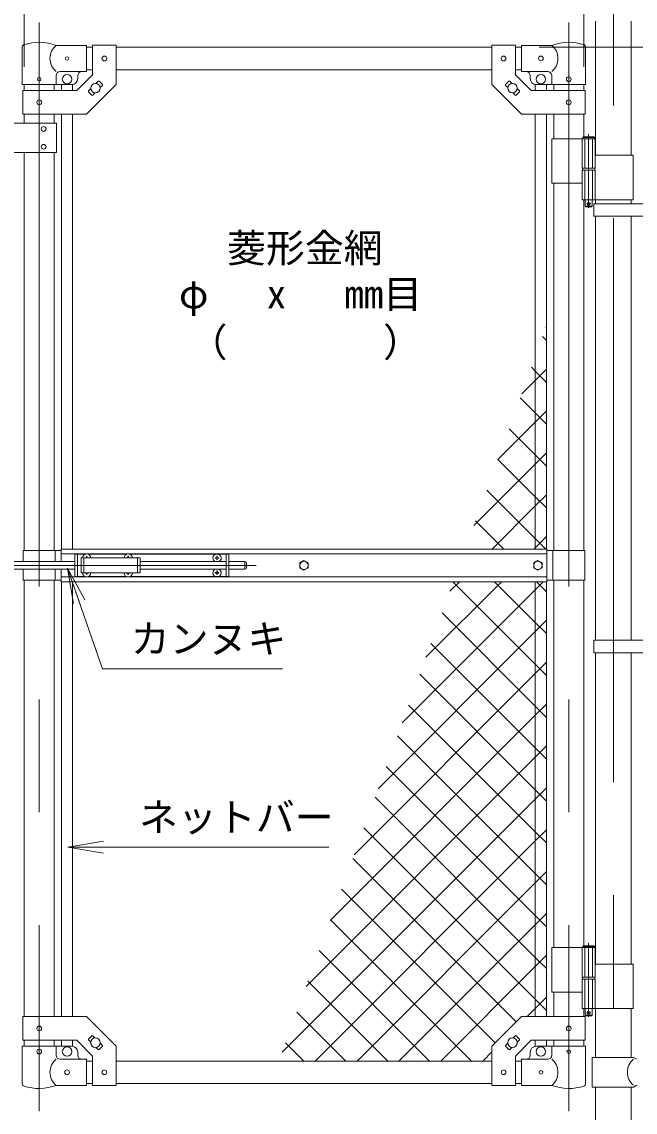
# Model space of a CAD drawing. Units: millimetres, scale not verified. Extents: x -6299 to 6301, y -4455 to 4455.
# Drawn here: x 2054 to 3090, y -1104 to 737 of the extents above; entities that cross this region are included whole.
import ezdxf
from ezdxf.enums import TextEntityAlignment as Align

# ---------------------------------------------------------------- set-up
doc = ezdxf.new("R2010")
doc.units = ezdxf.units.MM
doc.header["$LTSCALE"] = 30
doc.linetypes.add('DASHED', pattern=[7.5, 6, -1.5])
doc.linetypes.add('USER1', pattern=[50.8, 31.75, -6.35, 6.35, -6.35])
for name, color, linetype, lineweight in [('0-0_D-STR-TXT', 7, 'Continuous', 9), ('0-3_D-BMK', 2, 'USER1', 13), ('0-4_D-STR1', 1, 'Continuous', 18), ('0-5_D-STR3', 3, 'Continuous', 13), ('0-9_D-STR-DIM', 7, 'Continuous', 9), ('0-A_0', 7, 'Continuous', 9), ('0-B_D-STR2', 7, 'Continuous', 9)]:
    doc.layers.add(name, color=color, linetype=linetype, lineweight=lineweight)
doc.styles.add('ＭＳ ゴシック', font='')
doc.styles.get('ＭＳ ゴシック').set_extended_font_data('MS Gothic')

# ---------------------------------------------------------------- blocks, each defined once
blk = doc.blocks.new('_Open')
at = {"layer": '0-A_0'}
blk.add_line((-30, 5), (0, 0), dxfattribs=at)
blk.add_lwpolyline([(-30, -5), (0, 0), (-30, 0)], dxfattribs=at)

msp = doc.modelspace()

# ---------------------------------------------------------------- linework, layer by layer
at = {"layer": '0-0_D-STR-TXT'}
msp.add_line((2572.68, -656.84), (2134.09, -656.84), dxfattribs=at)
msp.add_lwpolyline([(2494.21, -355.61), (2190.24, -355.61), (2131.88, -187.58)], dxfattribs=at)
at = {"layer": '0-3_D-BMK'}
for p, q in [((3053.18, 1929.08), (3053.18, -1466.74)), ((2083.58, 735.57), (2083.58, -1102.82)), ((2977.78, 735.57), (2977.78, -1102.82)), ((3011.34, 547.26), (3011.34, 422.37)), ((3007.72, 429.34), (3014.97, 429.34)), ((1825.71, -181.16), (2450.17, -181.16)), ((3011.34, -818.74), (3011.34, -943.63)), ((3007.72, -936.66), (3014.97, -936.66))]:
    msp.add_line(p, q, dxfattribs=at)
at = {"layer": '0-4_D-STR1'}
for p, q in [((3022.93, 737.94), (3022.93, 511.34)), ((3083.43, 737.94), (3083.43, 511.34)), ((2173.58, 693.84), (2163.58, 693.84)), ((2847.78, 693.84), (2213.58, 693.84)), ((2897.78, 693.84), (2887.78, 693.84)), ((2173.58, 655.84), (2163.58, 655.84)), ((2847.78, 655.84), (2213.58, 655.84)), ((2897.78, 655.84), (2887.78, 655.84)), ((2058.18, 630.84), (2058.18, 620.79)), ((2108.98, 630.84), (2108.98, 620.79)), ((2952.38, 630.84), (2952.38, 620.79)), ((3003.18, 630.84), (3003.18, 620.79)), ((2058.18, 580.79), (2058.18, 565.79)), ((2108.98, 580.79), (2108.98, 565.79)), ((2952.38, 580.79), (2952.38, 539.34)), ((3003.18, 580.79), (3003.18, 542.34)), ((2058.18, 515.79), (2058.18, -156.16)), ((2108.98, 515.79), (2108.98, -156.16)), ((2952.38, 464.34), (2952.38, -156.16)), ((3003.18, 436.34), (3003.18, -156.16)), ((3022.93, 436.34), (3022.93, 429.34)), ((3083.43, 436.34), (3083.43, 429.34)), ((3022.93, 408.34), (3022.93, -307.66)), ((3083.43, 408.34), (3083.43, -307.66)), ((2058.18, -206.16), (2058.18, -943.11)), ((2108.98, -206.16), (2108.98, -943.11)), ((2952.38, -206.16), (2952.38, -826.66)), ((3003.18, -206.16), (3003.18, -823.66)), ((3022.93, -328.66), (3022.93, -854.66)), ((3083.43, -328.66), (3083.43, -854.66)), ((2952.38, -901.66), (2952.38, -943.11)), ((3003.18, -929.66), (3003.18, -943.11)), ((3022.93, -929.66), (3022.93, -1012.06)), ((3083.43, -929.66), (3083.43, -1012.06)), ((2058.18, -983.11), (2058.18, -993.16)), ((2108.98, -983.11), (2108.98, -993.16)), ((2952.38, -983.11), (2952.38, -993.16)), ((3003.18, -983.11), (3003.18, -993.16)), ((2173.58, -1018.16), (2163.58, -1018.16)), ((2847.78, -1018.16), (2213.58, -1018.16)), ((2897.78, -1018.16), (2887.78, -1018.16)), ((2173.58, -1056.16), (2163.58, -1056.16)), ((2847.78, -1056.16), (2213.58, -1056.16)), ((2897.78, -1056.16), (2887.78, -1056.16)), ((3022.93, -1062.06), (3022.93, -1456.16)), ((3083.43, -1062.06), (3083.43, -1456.16))]:
    msp.add_line(p, q, dxfattribs=at)
at = {"layer": '0-5_D-STR3'}
for p, q in [((2055.03, 630.84), (2055.03, 694.53)), ((2163.58, 696.84), (2112.13, 696.84)), ((2163.58, 696.84), (2163.58, 652.84)), ((2173.58, 697.04), (2173.58, 647.36)), ((2173.58, 697.04), (2213.58, 697.04)), ((2213.58, 697.04), (2213.58, 630.79)), ((2847.78, 697.04), (2847.78, 630.79)), ((2887.78, 697.04), (2847.78, 697.04)), ((2887.78, 697.04), (2887.78, 647.36)), ((2897.78, 696.84), (2949.23, 696.84)), ((2897.78, 696.84), (2897.78, 652.84)), ((3006.33, 630.84), (3006.33, 694.53)), ((2112.13, 630.84), (2112.13, 645.84)), ((2163.58, 652.84), (2119.13, 652.84)), ((2147.02, 620.79), (2173.58, 647.36)), ((2148.58, 645.84), (2148.58, 640.84)), ((2914.35, 620.79), (2887.78, 647.36)), ((2897.78, 652.84), (2942.23, 652.84)), ((2912.78, 645.84), (2912.78, 640.84)), ((2949.23, 630.84), (2949.23, 645.84)), ((2055.03, 630.84), (2112.13, 630.84)), ((2112.13, 630.84), (2138.58, 630.84)), ((2121.08, 630.84), (2121.08, 620.79)), ((2140.08, 630.84), (2140.08, 620.79)), ((2179.47, 632.74), (2183.18, 636.46)), ((2184.6, 636.46), (2190.25, 630.8)), ((2186.54, 625.67), (2190.25, 629.38)), ((2876.77, 636.46), (2871.12, 630.8)), ((2874.83, 625.67), (2871.12, 629.38)), ((2881.9, 632.74), (2878.19, 636.46)), ((2921.28, 630.84), (2921.28, 620.79)), ((2949.23, 630.84), (2922.78, 630.84)), ((2940.28, 630.84), (2940.28, 620.79)), ((3006.33, 630.84), (2949.23, 630.84)), ((2055.88, 620.79), (2147.02, 620.79)), ((2055.88, 620.79), (2055.88, 580.79)), ((2166.92, 620.19), (2170.63, 623.91)), ((2166.92, 618.78), (2172.57, 613.12)), ((2173.99, 613.12), (2177.7, 616.84)), ((2887.38, 613.12), (2883.67, 616.84)), ((2894.45, 618.78), (2888.8, 613.12)), ((2894.45, 620.19), (2890.74, 623.91)), ((3005.48, 620.79), (2914.35, 620.79)), ((3005.48, 620.79), (3005.48, 580.79)), ((2121.08, 580.79), (2121.08, -153.66)), ((2140.08, 580.79), (2140.08, -153.66)), ((2921.28, 580.79), (2921.28, -153.66)), ((2940.28, 580.79), (2940.28, -153.66)), ((2112.58, 565.79), (1992.58, 565.79)), ((2112.58, 565.79), (2112.58, 515.79)), ((2949.23, 539.34), (2949.23, 464.34)), ((2949.23, 539.34), (3022.14, 539.34)), ((3000.54, 539.34), (3000.54, 489.34)), ((3021.34, 541.34), (3001.34, 541.34)), ((3002.34, 542.34), (3020.34, 542.34)), ((3021.34, 541.34), (3020.34, 542.34)), ((3021.34, 541.34), (3021.34, 539.34)), ((3022.14, 539.34), (3022.14, 489.34)), ((2112.58, 515.79), (1992.58, 515.79)), ((3022.14, 511.34), (3086.48, 511.34)), ((3086.48, 511.34), (3086.48, 436.34)), ((3000.54, 489.34), (3022.14, 489.34)), ((3000.54, 486.34), (3022.14, 486.34)), ((3000.54, 486.34), (3000.54, 436.34)), ((3000.84, 489.34), (3000.84, 486.34)), ((3000.84, 486.34), (3021.84, 486.34)), ((3021.84, 489.34), (3021.84, 486.34)), ((3022.14, 486.34), (3022.14, 436.34)), ((2949.23, 464.34), (3000.43, 464.34)), ((3000.54, 436.34), (3086.48, 436.34)), ((3005.34, 436.34), (3005.34, 425.34)), ((3006.34, 424.34), (3005.34, 425.34)), ((3006.34, 424.34), (3016.34, 424.34)), ((3016.34, 424.34), (3017.34, 425.34)), ((3020.38, 429.34), (3020.38, 408.34)), ((3020.38, 429.34), (3135.18, 429.34)), ((3020.38, 408.34), (3135.18, 408.34)), ((2056.58, -156.16), (2056.58, -174.66)), ((2056.58, -156.16), (2120.68, -156.16)), ((2110.58, -156.16), (2110.58, -174.66)), ((2120.68, -153.66), (2940.68, -153.66)), ((2120.68, -174.66), (2120.68, -153.66)), ((2120.68, -161.66), (2940.68, -161.66)), ((2143.83, -162.16), (2143.83, -200.16)), ((2143.83, -162.16), (2161.24, -162.16)), ((2148.33, -162.16), (2148.33, -200.16)), ((2163.44, -165.51), (2163.42, -166.81)), ((2163.44, -165.51), (2164.23, -165.51)), ((2164.23, -165.51), (2164.25, -166.81)), ((2166.43, -162.16), (2231.24, -162.16)), ((2233.44, -165.51), (2233.42, -166.81)), ((2233.44, -165.51), (2234.23, -165.51)), ((2234.23, -165.51), (2234.25, -166.81)), ((2236.43, -162.16), (2403.83, -162.16)), ((2383.44, -165.51), (2383.42, -166.81)), ((2384.23, -165.51), (2383.44, -165.51)), ((2384.23, -165.51), (2384.25, -166.81)), ((2399.33, -162.16), (2399.33, -200.16)), ((2403.83, -162.16), (2403.83, -200.16)), ((2940.68, -208.66), (2940.68, -153.66)), ((3004.78, -156.16), (2940.68, -156.16)), ((2950.78, -156.16), (2950.78, -206.16)), ((3004.78, -156.16), (3004.78, -206.16)), ((1963.03, -174.66), (2143.83, -174.66)), ((2154.33, -168.66), (2154.33, -193.66)), ((2154.33, -168.66), (2254.33, -168.66)), ((2161.98, -168.24), (2160.68, -168.27)), ((2160.68, -168.27), (2160.68, -168.66)), ((2231.98, -168.24), (2230.68, -168.27)), ((2230.68, -168.27), (2230.68, -168.66)), ((2235.69, -168.24), (2236.98, -168.27)), ((2236.98, -168.27), (2236.98, -168.66)), ((2254.33, -168.66), (2254.33, -193.66)), ((2254.33, -174.66), (2399.33, -174.66)), ((2381.98, -168.24), (2380.68, -168.27)), ((2380.68, -168.27), (2380.68, -168.66)), ((2383.44, -171.81), (2383.42, -170.51)), ((2384.23, -171.81), (2383.44, -171.81)), ((2384.23, -171.81), (2384.25, -170.51)), ((2385.69, -169.08), (2386.98, -169.06)), ((2386.98, -169.06), (2386.98, -168.66)), ((2403.83, -174.66), (2430.83, -174.66)), ((2430.83, -174.66), (2430.83, -187.66)), ((2433.83, -177.66), (2433.83, -184.66)), ((1963.03, -187.66), (2143.83, -187.66)), ((2056.58, -187.66), (2056.58, -206.16)), ((2110.58, -187.66), (2110.58, -206.16)), ((2120.68, -208.66), (2120.68, -187.66)), ((2120.68, -200.66), (2940.68, -200.66)), ((2143.83, -200.16), (2161.24, -200.16)), ((2154.33, -193.66), (2254.33, -193.66)), ((2160.68, -194.06), (2160.68, -193.66)), ((2161.98, -194.08), (2160.68, -194.06)), ((2163.44, -196.81), (2163.42, -195.51)), ((2163.44, -196.81), (2164.23, -196.81)), ((2164.23, -196.81), (2164.25, -195.51)), ((2165.69, -194.08), (2166.98, -194.06)), ((2166.43, -200.16), (2231.24, -200.16)), ((2166.98, -194.06), (2166.98, -193.66)), ((2230.68, -194.06), (2230.68, -193.66)), ((2231.98, -194.08), (2230.68, -194.06)), ((2233.44, -196.81), (2233.42, -195.51)), ((2233.44, -196.81), (2234.23, -196.81)), ((2234.23, -196.81), (2234.25, -195.51)), ((2235.69, -194.08), (2236.98, -194.06)), ((2236.43, -200.16), (2403.83, -200.16)), ((2236.98, -194.06), (2236.98, -193.66)), ((2254.33, -187.66), (2399.33, -187.66)), ((2381.98, -193.24), (2380.68, -193.27)), ((2380.68, -193.27), (2380.68, -193.66)), ((2383.44, -190.51), (2383.42, -191.81)), ((2383.44, -196.81), (2383.42, -195.51)), ((2384.23, -190.51), (2383.44, -190.51)), ((2384.23, -196.81), (2383.44, -196.81)), ((2384.23, -190.51), (2384.25, -191.81)), ((2384.23, -196.81), (2384.25, -195.51)), ((2385.69, -193.24), (2386.98, -193.27)), ((2385.69, -194.08), (2386.98, -194.06)), ((2386.98, -193.27), (2386.98, -193.66)), ((2386.98, -194.06), (2386.98, -193.66)), ((2403.83, -187.66), (2430.83, -187.66)), ((2056.58, -206.16), (2120.68, -206.16)), ((2120.68, -208.66), (2940.68, -208.66)), ((2121.08, -208.66), (2121.08, -943.11)), ((2140.08, -208.66), (2140.08, -943.11)), ((2921.28, -208.66), (2921.28, -943.11)), ((2940.28, -208.66), (2940.28, -943.11)), ((3004.78, -206.16), (2940.68, -206.16)), ((3020.38, -307.66), (3020.38, -328.66)), ((3020.38, -307.66), (3135.18, -307.66)), ((3020.38, -328.66), (3135.18, -328.66)), ((2949.23, -826.66), (2949.23, -901.66)), ((2949.23, -826.66), (3022.14, -826.66)), ((3000.54, -826.66), (3000.54, -876.66)), ((3021.34, -824.66), (3001.34, -824.66)), ((3002.34, -823.66), (3020.34, -823.66)), ((3021.34, -824.66), (3020.34, -823.66)), ((3021.34, -824.66), (3021.34, -826.66)), ((3022.14, -826.66), (3022.14, -876.66)), ((3022.14, -854.66), (3086.48, -854.66)), ((3086.48, -854.66), (3086.48, -929.66)), ((3000.54, -876.66), (3022.14, -876.66)), ((3000.54, -879.66), (3022.14, -879.66)), ((3000.54, -879.66), (3000.54, -929.66)), ((3000.84, -876.66), (3000.84, -879.66)), ((3000.84, -879.66), (3021.84, -879.66)), ((3021.84, -876.66), (3021.84, -879.66)), ((3022.14, -879.66), (3022.14, -929.66)), ((2949.23, -901.66), (3000.43, -901.66)), ((3000.54, -929.66), (3086.48, -929.66)), ((3005.34, -929.66), (3005.34, -940.66)), ((2055.88, -983.11), (2055.88, -943.11)), ((3006.34, -941.66), (3005.34, -940.66)), ((3005.48, -983.11), (3005.48, -943.11)), ((3006.34, -941.66), (3016.34, -941.66)), ((3016.34, -941.66), (3017.34, -940.66)), ((2166.92, -981.1), (2172.57, -975.44)), ((2173.99, -975.44), (2177.7, -979.16)), ((2887.38, -975.44), (2883.67, -979.16)), ((2894.45, -981.1), (2888.8, -975.44)), ((2055.03, -993.16), (2112.13, -993.16)), ((2055.03, -993.16), (2055.03, -1056.85)), ((2055.88, -983.11), (2147.02, -983.11)), ((2112.13, -993.16), (2112.13, -1008.16)), ((2112.13, -993.16), (2138.58, -993.16)), ((2121.08, -983.11), (2121.08, -993.16)), ((2140.08, -983.11), (2140.08, -993.16)), ((2147.02, -983.11), (2173.58, -1009.68)), ((2166.92, -982.52), (2170.63, -986.23)), ((2184.6, -998.78), (2190.25, -993.12)), ((2186.54, -987.99), (2190.25, -991.71)), ((2213.58, -1059.36), (2213.58, -993.11)), ((2847.78, -1059.36), (2847.78, -993.11)), ((2874.83, -987.99), (2871.12, -991.71)), ((2876.77, -998.78), (2871.12, -993.12)), ((2914.35, -983.11), (2887.78, -1009.68)), ((2894.45, -982.52), (2890.74, -986.23)), ((3005.48, -983.11), (2914.35, -983.11)), ((2921.28, -983.11), (2921.28, -993.16)), ((2949.23, -993.16), (2922.78, -993.16)), ((2940.28, -983.11), (2940.28, -993.16)), ((3006.33, -993.16), (2949.23, -993.16)), ((2949.23, -993.16), (2949.23, -1008.16)), ((3006.33, -993.16), (3006.33, -1056.85)), ((2148.58, -1008.16), (2148.58, -1003.16)), ((2173.58, -1059.36), (2173.58, -1009.68)), ((2179.47, -995.06), (2183.18, -998.78)), ((2881.9, -995.06), (2878.19, -998.78)), ((2887.78, -1059.36), (2887.78, -1009.68)), ((2912.78, -1008.16), (2912.78, -1003.16)), ((3017.08, -1012.06), (3086.98, -1012.06)), ((3017.08, -1012.06), (3017.08, -1062.06)), ((3092.98, -1015.06), (3086.98, -1012.06)), ((2163.58, -1015.16), (2119.13, -1015.16)), ((2163.58, -1059.16), (2163.58, -1015.16)), ((2897.78, -1015.16), (2942.23, -1015.16)), ((2897.78, -1059.16), (2897.78, -1015.16)), ((2163.58, -1059.16), (2112.13, -1059.16)), ((2173.58, -1059.36), (2213.58, -1059.36)), ((2887.78, -1059.36), (2847.78, -1059.36)), ((2897.78, -1059.16), (2949.23, -1059.16)), ((3017.08, -1062.06), (3086.98, -1062.06)), ((3092.98, -1059.06), (3086.98, -1062.06))]:
    msp.add_line(p, q, dxfattribs=at)
at = {"layer": '0-5_D-STR3', "linetype": 'DASHED'}
for p, q in [((3005.04, 539.34), (3005.04, 489.34)), ((3017.64, 539.34), (3017.64, 489.34)), ((3005.04, 486.34), (3005.04, 436.34)), ((3017.64, 486.34), (3017.64, 436.34)), ((2158.83, -168.66), (2158.83, -193.66)), ((2249.83, -168.66), (2249.83, -193.66)), ((3005.04, -826.66), (3005.04, -876.66)), ((3017.64, -826.66), (3017.64, -876.66)), ((3005.04, -879.66), (3005.04, -929.66)), ((3017.64, -879.66), (3017.64, -929.66))]:
    msp.add_line(p, q, dxfattribs=at)
at = {"layer": '0-5_D-STR3'}
for points in [[(2055.88, 580.79), (2163.58, 580.79), (2213.58, 630.79)], [(3005.48, 580.79), (2897.78, 580.79), (2847.78, 630.79)], [(3002.34, 542.34), (3001.34, 541.34), (3001.34, 539.34)], [(3017.34, 436.34), (3017.34, 425.34), (3005.34, 425.34)], [(2165.69, -168.24), (2166.98, -168.27), (2166.98, -168.66)], [(2381.98, -169.08), (2380.68, -169.06), (2380.68, -168.66)], [(2385.69, -168.24), (2386.98, -168.27), (2386.98, -168.66)], [(2381.98, -194.08), (2380.68, -194.06), (2380.68, -193.66)], [(3002.34, -823.66), (3001.34, -824.66), (3001.34, -826.66)], [(3017.34, -929.66), (3017.34, -940.66), (3005.34, -940.66)], [(2055.88, -943.11), (2163.58, -943.11), (2213.58, -993.11)], [(3005.48, -943.11), (2897.78, -943.11), (2847.78, -993.11)]]:
    msp.add_lwpolyline(points, dxfattribs=at)
for points in [[(2530.68, -173.06), (2523.67, -177.11), (2523.67, -185.21), (2530.68, -189.26), (2537.7, -185.21), (2537.7, -177.11)], [(2925.68, -173.06), (2918.67, -177.11), (2918.67, -185.21), (2925.68, -189.26), (2932.7, -185.21), (2932.7, -177.11)]]:
    msp.add_lwpolyline(points, close=True, dxfattribs=at)
for centre, radius in [((2130.58, 674.84), 3), ((2193.58, 674.79), 4), ((2867.78, 674.79), 4), ((2930.78, 674.84), 4), ((2130.58, 639.84), 8), ((2930.78, 639.84), 8), ((2083.58, 639.84), 3), ((2178.58, 624.79), 8), ((2882.78, 624.79), 8), ((2977.78, 639.84), 4), ((2083.58, 600.79), 4), ((2977.78, 600.79), 4), ((2091.09, 555.79), 4), ((2091.09, 525.79), 4), ((3011.34, 429.34), 2.5), ((2530.68, -181.16), 7.03), ((2925.68, -181.16), 7.03), ((3011.34, -936.66), 2.5), ((2083.58, -963.11), 4), ((2977.78, -963.11), 4), ((2130.58, -1002.16), 8), ((2178.58, -987.11), 8), ((2882.78, -987.11), 8), ((2930.78, -1002.16), 8), ((2083.58, -1002.16), 4), ((2977.78, -1002.16), 3), ((2130.58, -1037.16), 4), ((2193.58, -1037.11), 4), ((2867.78, -1037.11), 4), ((2930.78, -1037.16), 3)]:
    msp.add_circle(centre, radius, dxfattribs=at)
for centre, radius, start, end in [((2083.58, 622.11), 80, 69.0916, 109.22051), ((2977.78, 622.11), 80, 70.77949, 110.9084), ((2058.33, 694.53), 3.3, 109.22051, 180), ((2130.33, 674.84), 28.55, 129.59418, 230.40582), ((2931.04, 674.84), 28.55, 309.59418, 50.40582), ((3003.03, 694.53), 3.3, 0, 70.77949), ((2119.13, 645.84), 7, 90, 180), ((2155.58, 645.84), 7, 90, 180), ((2905.78, 645.84), 7, 0, 90), ((2942.23, 645.84), 7, 0, 90), ((2138.58, 640.84), 10, 270, 0), ((2183.89, 635.75), 1, 45, 135), ((2189.54, 630.09), 1, 315, 45), ((2871.82, 630.09), 1, 135, 225), ((2877.48, 635.75), 1, 45, 135), ((2922.78, 640.84), 10, 180, 270), ((2167.62, 619.49), 1, 135, 225), ((2173.28, 613.83), 1, 225, 315), ((2888.09, 613.83), 1, 225, 315), ((2893.74, 619.49), 1, 315, 45), ((2163.83, -168.66), 7, 0, 180), ((2233.83, -168.66), 7, 0, 180), ((2383.83, -168.66), 7, 0, 180), ((2161.93, -166.76), 1.49, 270, 0), ((2165.74, -166.76), 1.49, 180, 270), ((2231.93, -166.76), 1.49, 270, 0), ((2235.74, -166.76), 1.49, 180, 270), ((2383.83, -168.66), 7, 180, 238.99728), ((2381.93, -166.76), 1.49, 270, 0), ((2381.93, -170.57), 1.49, 0, 90), ((2385.74, -166.76), 1.49, 180, 270), ((2385.74, -170.57), 1.49, 90, 180), ((2383.83, -168.66), 7, 301.00272, 0), ((2430.83, -177.66), 3, 0, 90), ((2163.83, -193.66), 7, 180, 0), ((2161.93, -195.57), 1.49, 0, 90), ((2165.74, -195.57), 1.49, 90, 180), ((2233.83, -193.66), 7, 180, 0), ((2231.93, -195.57), 1.49, 0, 90), ((2235.74, -195.57), 1.49, 90, 180), ((2383.83, -193.66), 7, 121.00272, 180), ((2383.83, -193.66), 7, 180, 0), ((2381.93, -191.76), 1.49, 270, 0), ((2381.93, -195.57), 1.49, 0, 90), ((2385.74, -191.76), 1.49, 180, 270), ((2385.74, -195.57), 1.49, 90, 180), ((2383.83, -193.66), 7, 0, 58.99728), ((2430.83, -184.66), 3, 270, 0), ((2173.28, -976.15), 1, 45, 135), ((2888.09, -976.15), 1, 45, 135), ((2138.58, -1003.16), 10, 0, 90), ((2167.62, -981.81), 1, 135, 225), ((2189.54, -992.41), 1, 315, 45), ((2871.82, -992.41), 1, 135, 225), ((2893.74, -981.81), 1, 315, 45), ((2922.78, -1003.16), 10, 90, 180), ((2119.13, -1008.16), 7, 180, 270), ((2155.58, -1008.16), 7, 180, 270), ((2183.89, -998.07), 1, 225, 315), ((2877.48, -998.07), 1, 225, 315), ((2905.78, -1008.16), 7, 270, 0), ((2942.23, -1008.16), 7, 270, 0), ((2130.33, -1037.16), 28.55, 129.59418, 230.40582), ((2931.04, -1037.16), 28.55, 309.59418, 50.40582), ((3105.57, -1037.06), 28.8, 130.19176, 229.80824), ((2058.33, -1056.85), 3.3, 180, 250.77949), ((2083.58, -984.43), 80, 250.77949, 290.9084), ((2977.78, -984.43), 80, 249.0916, 289.22051), ((3003.03, -1056.85), 3.3, 289.22051, 0)]:
    msp.add_arc(centre, radius, start, end, dxfattribs=at)
at = {"layer": '0-9_D-STR-DIM'}
for p, q in [((2058.18, 660.84), (2058.18, 2173.84)), ((2058.18, 660.84), (2058.18, 2173.84)), ((3003.18, 660.84), (3003.18, 2173.84)), ((2927.78, 693.84), (3733.18, 693.84)), ((2927.78, 693.84), (3903.18, 693.84)), ((2927.78, 693.84), (3903.18, 693.84)), ((2927.78, 693.84), (3733.18, 693.84))]:
    msp.add_line(p, q, dxfattribs=at)
at = {"layer": '0-B_D-STR2'}
for p, q in [((2939.01, 219.78), (2940.28, 221.06)), ((2940.28, 198.61), (2933.7, 205.2)), ((2921.28, 146.9), (2914.83, 153.36)), ((2921.28, 131.34), (2940.28, 150.34)), ((2898.54, 108.6), (2921.28, 131.34)), ((2940.28, 127.9), (2921.28, 146.9)), ((2921.28, 76.19), (2895.96, 101.51)), ((2921.28, 60.63), (2940.28, 79.63)), ((2940.28, 57.19), (2921.28, 76.19)), ((2858.08, -2.57), (2921.28, 60.63)), ((2921.28, 5.48), (2877.09, 49.67)), ((2921.28, -10.08), (2940.28, 8.92)), ((2940.28, -13.52), (2921.28, 5.48)), ((2817.61, -113.75), (2921.28, -10.08)), ((2921.28, -65.23), (2858.22, -2.17)), ((2921.28, -80.79), (2940.28, -61.79)), ((2940.28, -84.23), (2921.28, -65.23)), ((2848.41, -153.66), (2921.28, -80.79)), ((2868.3, -153.66), (2820.49, -105.85)), ((2921.28, -151.5), (2940.28, -132.5)), ((2919.12, -153.66), (2921.28, -151.5)), ((2736.68, -336.1), (2864.12, -208.66)), ((2777.15, -224.92), (2793.41, -208.66)), ((2921.28, -348.07), (2782.75, -209.54)), ((2940.28, -225.65), (2923.3, -208.66)), ((2921.28, -418.78), (2763.88, -261.38)), ((2921.28, -292.92), (2940.28, -273.92)), ((2655.75, -558.45), (2921.28, -292.92)), ((2921.28, -489.49), (2745.01, -313.22)), ((2921.28, -363.63), (2940.28, -344.63)), ((2940.28, -367.07), (2921.28, -348.07)), ((2615.29, -669.63), (2921.28, -363.63)), ((2921.28, -560.2), (2726.14, -365.06)), ((2921.28, -630.92), (2707.27, -416.9)), ((2921.28, -434.34), (2940.28, -415.34)), ((2940.28, -437.78), (2921.28, -418.78)), ((2574.83, -780.8), (2921.28, -434.34)), ((2921.28, -701.63), (2688.4, -468.75)), ((2921.28, -505.05), (2940.28, -486.05)), ((2940.28, -508.49), (2921.28, -489.49)), ((2534.36, -891.98), (2921.28, -505.05)), ((2921.28, -772.34), (2669.54, -520.59)), ((2921.28, -575.76), (2940.28, -556.76)), ((2940.28, -579.2), (2921.28, -560.2)), ((2493.9, -1003.15), (2921.28, -575.76)), ((2921.28, -843.05), (2650.67, -572.43)), ((2921.28, -913.76), (2631.8, -624.27)), ((2921.28, -646.47), (2940.28, -627.47)), ((2940.28, -649.92), (2921.28, -630.92)), ((2549.6, -1018.16), (2921.28, -646.47)), ((2888.86, -952.04), (2612.93, -676.11)), ((2921.28, -717.18), (2940.28, -698.18)), ((2620.31, -1018.16), (2921.28, -717.18)), ((2940.28, -720.63), (2921.28, -701.63)), ((2853.5, -987.4), (2594.06, -727.95)), ((2921.28, -787.89), (2940.28, -768.89)), ((2940.28, -791.34), (2921.28, -772.34)), ((2813.56, -1018.16), (2575.19, -779.8)), ((2691.02, -1018.16), (2921.28, -787.89)), ((2742.85, -1018.16), (2556.32, -831.64)), ((2921.28, -858.6), (2940.28, -839.6)), ((2940.28, -862.05), (2921.28, -843.05)), ((2761.73, -1018.16), (2921.28, -858.6)), ((2672.13, -1018.16), (2537.45, -883.48)), ((2940.28, -932.76), (2921.28, -913.76)), ((2601.42, -1018.16), (2518.58, -935.32)), ((2530.71, -1018.16), (2499.72, -987.16)), ((2832.44, -1018.16), (2847.78, -1002.82))]:
    msp.add_line(p, q, dxfattribs=at)
for points in [[(2939.01, -153.66), (2921.28, -135.94), (2839.36, -54.01)], [(2696.22, -447.27), (2921.28, -222.21), (2934.83, -208.66)], [(2940.28, -296.36), (2921.28, -277.36), (2852.58, -208.66)], [(2907.49, -943.11), (2921.28, -929.32), (2940.28, -910.32)]]:
    msp.add_lwpolyline(points, dxfattribs=at)

# ---------------------------------------------------------------- block references
at = {"layer": '0-0_D-STR-TXT', "xscale": 2, "yscale": 2}
for p, rotation in [((2131.22, -185.69), 109.15293), ((2132.09, -656.84), 180)]:
    msp.add_blockref('_Open', p, dxfattribs=dict(at, rotation=rotation))

# ---------------------------------------------------------------- texts
at = {"layer": '0-0_D-STR-TXT', "style": 'ＭＳ ゴシック'}
for s, p in [('菱形金網', (2400.74, 316.24)), ('φ\u3000 x\u3000 mm目', (2319.52, 238.65)), ('（\u3000\u3000\u3000\u3000）', (2335.76, 157)), ('カンヌキ', (2238.12, -343.53)), ('ネットバー', (2252.12, -644.89))]:
    msp.add_text(s, height=48.17, dxfattribs=at).set_placement(p, align=Align.BOTTOM_LEFT)

doc.saveas('drawing.dxf')
